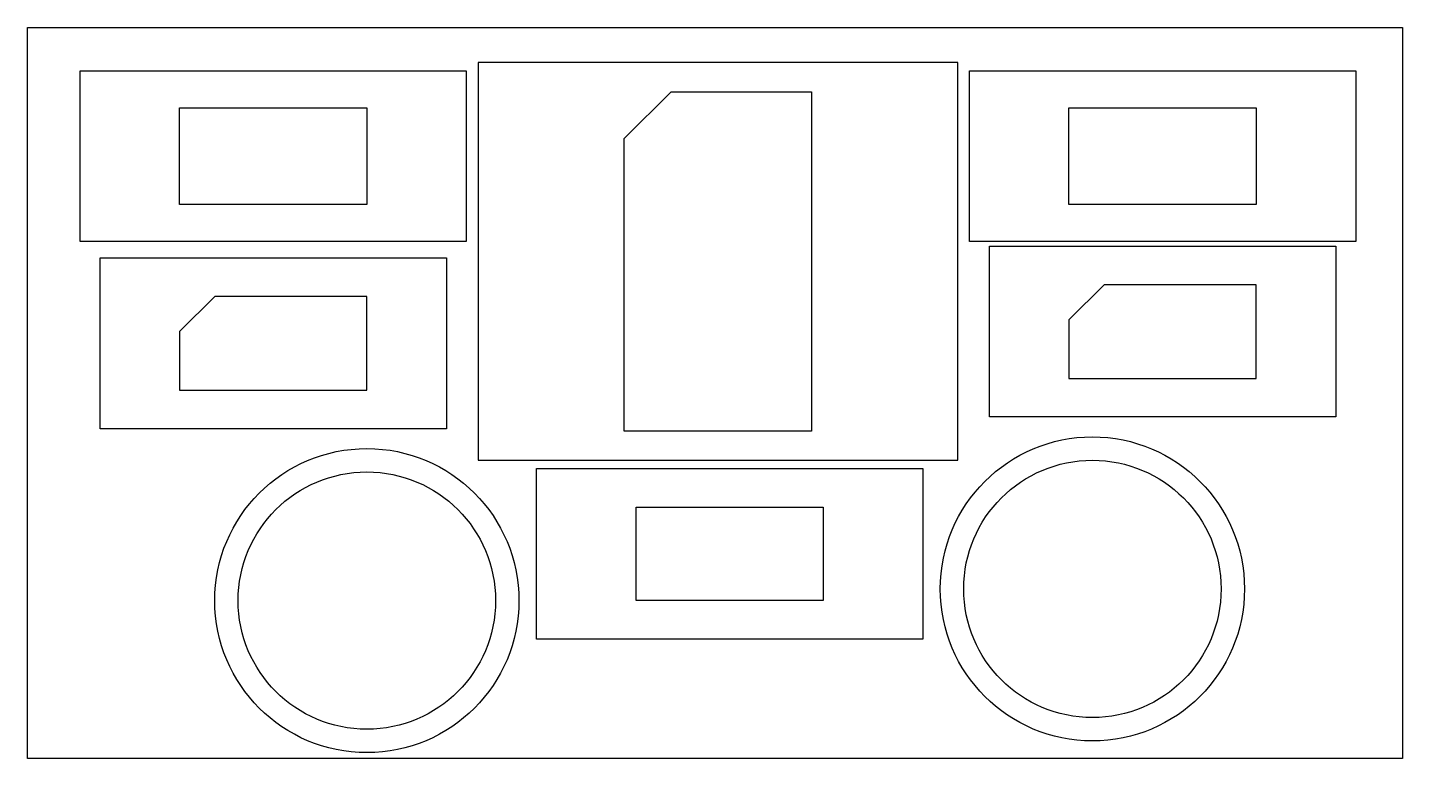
# Model space of a CAD drawing. Header units: metres. Extents: x 144 to 155.8, y -100.2 to -94.
import ezdxf

# ---------------------------------------------------------------- set-up
doc = ezdxf.new("R2010")
doc.units = ezdxf.units.M

msp = doc.modelspace()

# ---------------------------------------------------------------- linework, layer by layer
at = {"layer": 'Cmts', "color": 1}
for centre in [(153.1, -98.8), (146.9, -98.9)]:
    msp.add_circle(centre, 1.1, dxfattribs=at)
at = {"layer": 'Edge', "color": 2}
for p, q in [((144, -94), (144.25, -94)), ((144, -100.25), (144, -94)), ((144.25, -94), (155.75, -94)), ((155.75, -94), (155.75, -100.25)), ((155.75, -100.25), (144, -100.25))]:
    msp.add_line(p, q, dxfattribs=at)
at = {"layer": 'FCrtYd', "color": 7}
for p, q in [((147.85, -94.3), (147.85, -97.7)), ((151.95, -94.3), (147.85, -94.3)), ((151.95, -97.7), (151.95, -94.3)), ((144.45, -94.37), (147.75, -94.37)), ((144.45, -95.83), (144.45, -94.37)), ((147.75, -94.37), (147.75, -95.83)), ((152.05, -94.37), (155.35, -94.37)), ((152.05, -95.83), (152.05, -94.37)), ((155.35, -94.37), (155.35, -95.83)), ((147.75, -95.83), (144.45, -95.83)), ((155.35, -95.83), (152.05, -95.83)), ((152.22, -97.33), (152.22, -95.87)), ((152.22, -95.87), (155.18, -95.87)), ((155.18, -95.87), (155.18, -97.33)), ((144.62, -95.97), (147.58, -95.97)), ((144.62, -97.43), (144.62, -95.97)), ((147.58, -95.97), (147.58, -97.43)), ((155.18, -97.33), (152.22, -97.33)), ((147.58, -97.43), (144.62, -97.43)), ((147.85, -97.7), (151.95, -97.7)), ((148.35, -99.23), (148.35, -97.77)), ((148.35, -97.77), (151.65, -97.77)), ((151.65, -97.77), (151.65, -99.23)), ((151.65, -99.23), (148.35, -99.23))]:
    msp.add_line(p, q, dxfattribs=at)
for centre in [(153.1, -98.8), (146.9, -98.9)]:
    msp.add_circle(centre, 1.3, dxfattribs=at)
at = {"layer": 'FFab', "color": 5}
for p, q in [((149.1, -94.95), (149.5, -94.55)), ((149.5, -94.55), (150.7, -94.55)), ((150.7, -94.55), (150.7, -97.45)), ((145.3, -94.6875), (146.9, -94.6875)), ((145.3, -95.5125), (145.3, -94.6875)), ((146.9, -94.6875), (146.9, -95.5125)), ((152.9, -95.5125), (152.9, -94.6875)), ((152.9, -94.6875), (154.5, -94.6875)), ((154.5, -94.6875), (154.5, -95.5125)), ((149.1, -97.45), (149.1, -94.95)), ((146.9, -95.5125), (145.3, -95.5125)), ((154.5, -95.5125), (152.9, -95.5125)), ((153.2, -96.2), (152.9, -96.5)), ((154.5, -96.2), (153.2, -96.2)), ((154.5, -97), (154.5, -96.2)), ((145.6, -96.3), (145.3, -96.6)), ((146.9, -96.3), (145.6, -96.3)), ((146.9, -97.1), (146.9, -96.3)), ((152.9, -96.5), (152.9, -97)), ((145.3, -96.6), (145.3, -97.1)), ((152.9, -97), (154.5, -97)), ((145.3, -97.1), (146.9, -97.1)), ((150.7, -97.45), (149.1, -97.45)), ((149.2, -98.9), (149.2, -98.1)), ((149.2, -98.1), (150.8, -98.1)), ((150.8, -98.1), (150.8, -98.9)), ((150.8, -98.9), (149.2, -98.9))]:
    msp.add_line(p, q, dxfattribs=at)

doc.saveas('drawing.dxf')
